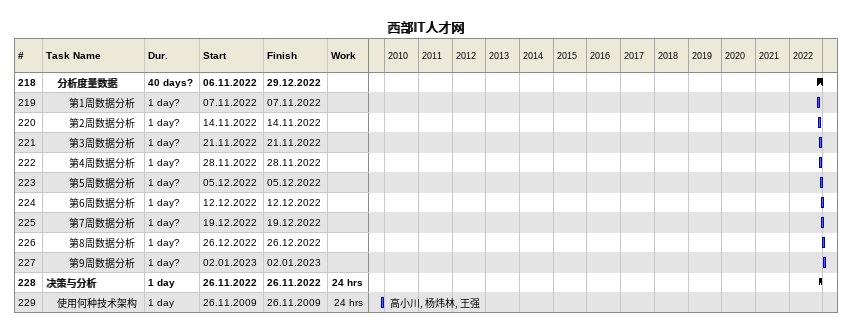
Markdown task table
西部IT人才网

| ID | Level | Task | Duration | Start | Finish | Resources | Work (h) |
|---|---|---|---|---|---|---|---|
| 218 | 2 | **分析度量数据** | 40d? | 2022-11-06 | 2022-12-29 |  |  |
| 219 | 3 | 第1周数据分析 | 1d? | 2022-11-07 | 2022-11-07 |  |  |
| 220 | 3 | 第2周数据分析 | 1d? | 2022-11-14 | 2022-11-14 |  |  |
| 221 | 3 | 第3周数据分析 | 1d? | 2022-11-21 | 2022-11-21 |  |  |
| 222 | 3 | 第4周数据分析 | 1d? | 2022-11-28 | 2022-11-28 |  |  |
| 223 | 3 | 第5周数据分析 | 1d? | 2022-12-05 | 2022-12-05 |  |  |
| 224 | 3 | 第6周数据分析 | 1d? | 2022-12-12 | 2022-12-12 |  |  |
| 225 | 3 | 第7周数据分析 | 1d? | 2022-12-19 | 2022-12-19 |  |  |
| 226 | 3 | 第8周数据分析 | 1d? | 2022-12-26 | 2022-12-26 |  |  |
| 227 | 3 | 第9周数据分析 | 1d? | 2023-01-02 | 2023-01-02 |  |  |
| 228 | 1 | **决策与分析** | 1d | 2022-11-26 | 2022-11-26 |  | 24 |
| 229 | 2 | 使用何种技术架构 | 1d | 2009-11-26 | 2009-11-26 | 高小川, 杨炜林, 王强 | 24 |
